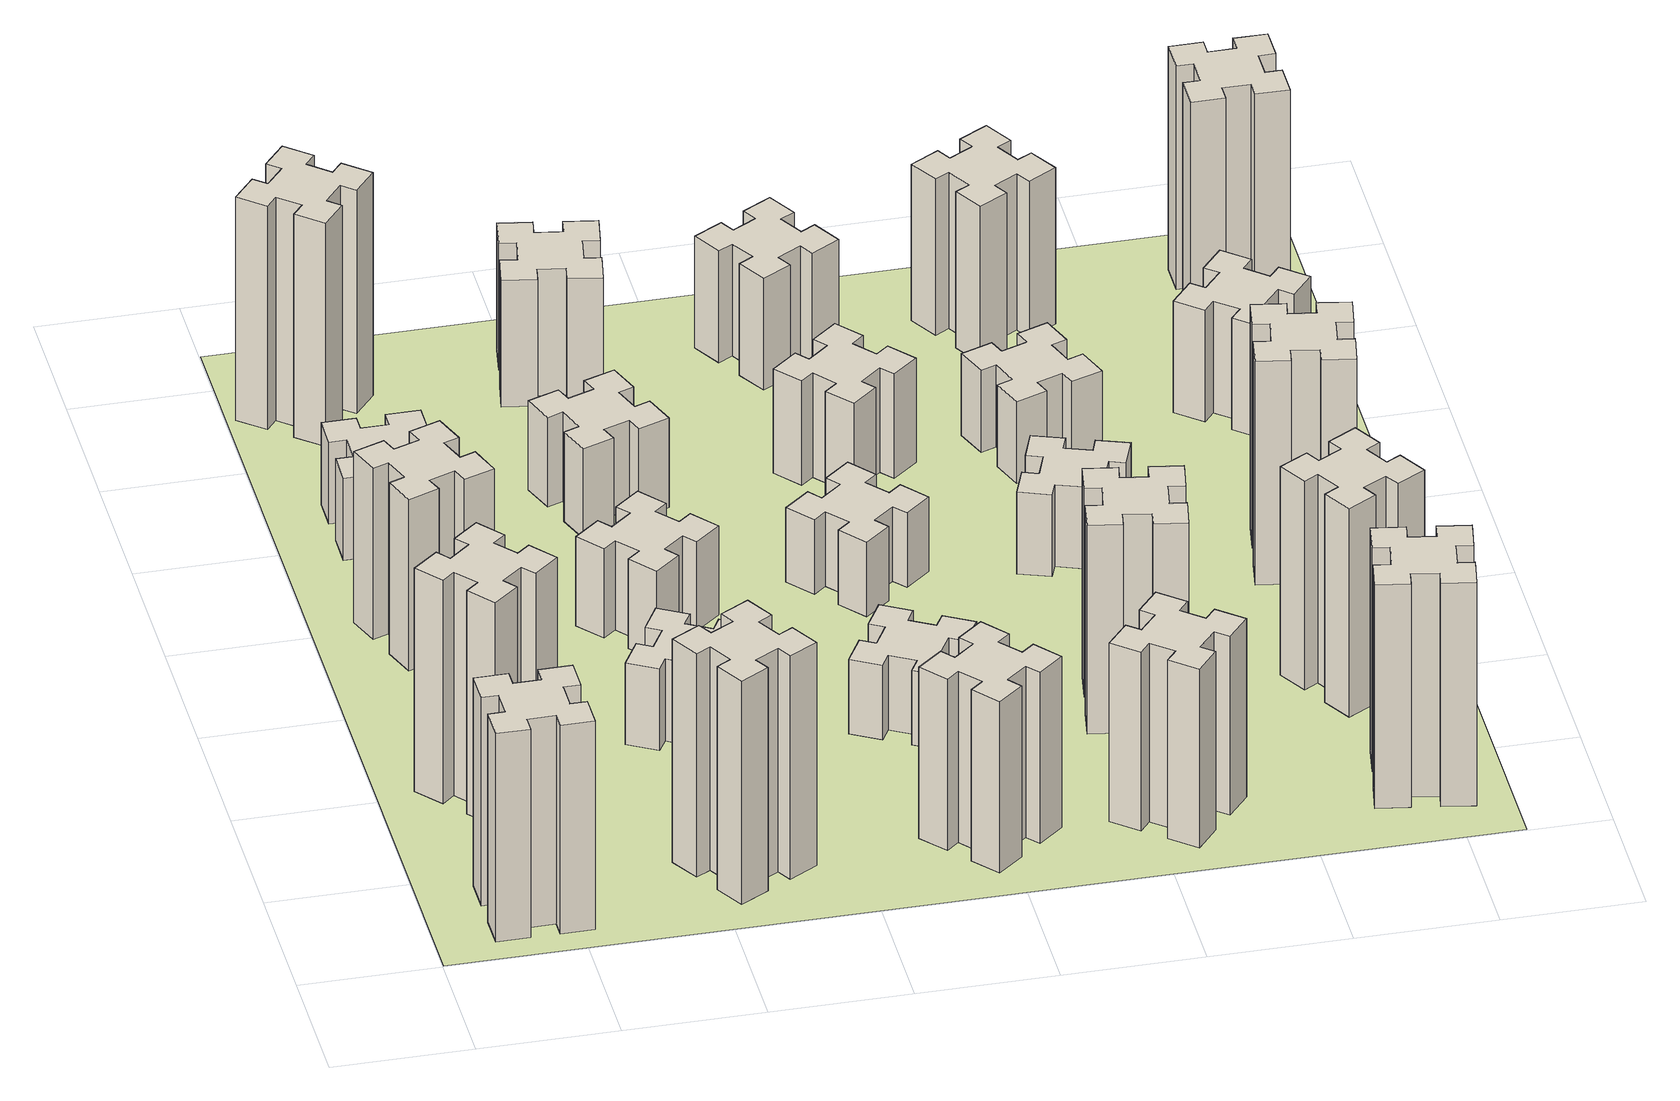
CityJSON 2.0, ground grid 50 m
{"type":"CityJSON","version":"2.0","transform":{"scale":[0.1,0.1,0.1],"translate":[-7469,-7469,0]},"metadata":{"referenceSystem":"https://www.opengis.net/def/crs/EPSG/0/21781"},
"CityObjects":{
"building1":{"type":"Building","attributes":{"class":"1000","function":"1000","usage":"1000","yearOfConstruction":2016,"roofType":"1000","measuredHeight":84,"storeysAboveGround":30,"storeysBelowGround":0},"geometry":[{"type":"Solid","lod":"1","boundaries":[[[[0,1,2,3,4,5,6,7,8,9,10,11,12,13,14,15,16,17,18,19]],[[17,16,20,21]],[[16,15,22,20]],[[15,14,23,22]],[[14,13,24,23]],[[13,12,25,24]],[[12,11,26,25]],[[11,10,27,26]],[[10,9,28,27]],[[9,8,29,28]],[[8,7,30,29]],[[7,6,31,30]],[[6,5,32,31]],[[5,4,33,32]],[[4,3,34,33]],[[3,2,35,34]],[[2,1,36,35]],[[1,0,37,36]],[[0,19,38,37]],[[19,18,39,38]],[[18,17,21,39]],[[24,25,26,27,28,29,30,31,32,33,34,35,36,37,38,39,21,20,22,23]]]]}]},
"building2":{"type":"Building","attributes":{"class":"1000","function":"1000","usage":"1000","yearOfConstruction":2016,"roofType":"1000","measuredHeight":90,"storeysAboveGround":30,"storeysBelowGround":0},"geometry":[{"type":"Solid","lod":"1","boundaries":[[[[40,41,42,43,44,45,46,47,48,49,50,51,52,53,54,55,56,57,58,59]],[[57,56,60,61]],[[56,55,62,60]],[[55,54,63,62]],[[54,53,64,63]],[[53,52,65,64]],[[52,51,66,65]],[[51,50,67,66]],[[50,49,68,67]],[[49,48,69,68]],[[48,47,70,69]],[[47,46,71,70]],[[46,45,72,71]],[[45,44,73,72]],[[44,43,74,73]],[[43,42,75,74]],[[42,41,76,75]],[[41,40,77,76]],[[40,59,78,77]],[[59,58,79,78]],[[58,57,61,79]],[[64,65,66,67,68,69,70,71,72,73,74,75,76,77,78,79,61,60,62,63]]]]}]},
"building3":{"type":"Building","attributes":{"class":"1000","function":"1000","usage":"1000","yearOfConstruction":2016,"roofType":"1000","measuredHeight":69,"storeysAboveGround":30,"storeysBelowGround":0},"geometry":[{"type":"Solid","lod":"1","boundaries":[[[[80,81,82,83,84,85,86,87,88,89,90,91,92,93,94,95,96,97,98,99]],[[97,96,100,101]],[[96,95,102,100]],[[95,94,103,102]],[[94,93,104,103]],[[93,92,105,104]],[[92,91,106,105]],[[91,90,107,106]],[[90,89,108,107]],[[89,88,109,108]],[[88,87,110,109]],[[87,86,111,110]],[[86,85,112,111]],[[85,84,113,112]],[[84,83,114,113]],[[83,82,115,114]],[[82,81,116,115]],[[81,80,117,116]],[[80,99,118,117]],[[99,98,119,118]],[[98,97,101,119]],[[104,105,106,107,108,109,110,111,112,113,114,115,116,117,118,119,101,100,102,103]]]]}]},
"building4":{"type":"Building","attributes":{"class":"1000","function":"1000","usage":"1000","yearOfConstruction":2016,"roofType":"1000","measuredHeight":33,"storeysAboveGround":30,"storeysBelowGround":0},"geometry":[{"type":"Solid","lod":"1","boundaries":[[[[120,121,122,123,124,125,126,127,128,129,130,131,132,133,134,135,136,137,138,139]],[[137,136,140,141]],[[136,135,142,140]],[[135,134,143,142]],[[134,133,144,143]],[[133,132,145,144]],[[132,131,146,145]],[[131,130,147,146]],[[130,129,148,147]],[[129,128,149,148]],[[128,127,150,149]],[[127,126,151,150]],[[126,125,152,151]],[[125,124,153,152]],[[124,123,154,153]],[[123,122,155,154]],[[122,121,156,155]],[[121,120,157,156]],[[120,139,158,157]],[[139,138,159,158]],[[138,137,141,159]],[[144,145,146,147,148,149,150,151,152,153,154,155,156,157,158,159,141,140,142,143]]]]}]},
"building5":{"type":"Building","attributes":{"class":"1000","function":"1000","usage":"1000","yearOfConstruction":2016,"roofType":"1000","measuredHeight":90,"storeysAboveGround":30,"storeysBelowGround":0},"geometry":[{"type":"Solid","lod":"1","boundaries":[[[[160,161,162,163,164,165,166,167,168,169,170,171,172,173,174,175,176,177,178,179]],[[177,176,180,181]],[[176,175,182,180]],[[175,174,183,182]],[[174,173,184,183]],[[173,172,185,184]],[[172,171,186,185]],[[171,170,187,186]],[[170,169,188,187]],[[169,168,189,188]],[[168,167,190,189]],[[167,166,191,190]],[[166,165,192,191]],[[165,164,193,192]],[[164,163,194,193]],[[163,162,195,194]],[[162,161,196,195]],[[161,160,197,196]],[[160,179,198,197]],[[179,178,199,198]],[[178,177,181,199]],[[184,185,186,187,188,189,190,191,192,193,194,195,196,197,198,199,181,180,182,183]]]]}]},
"building6":{"type":"Building","attributes":{"class":"1000","function":"1000","usage":"1000","yearOfConstruction":2016,"roofType":"1000","measuredHeight":90,"storeysAboveGround":30,"storeysBelowGround":0},"geometry":[{"type":"Solid","lod":"1","boundaries":[[[[200,201,202,203,204,205,206,207,208,209,210,211,212,213,214,215,216,217,218,219]],[[217,216,220,221]],[[216,215,222,220]],[[215,214,223,222]],[[214,213,224,223]],[[213,212,225,224]],[[212,211,226,225]],[[211,210,227,226]],[[210,209,228,227]],[[209,208,229,228]],[[208,207,230,229]],[[207,206,231,230]],[[206,205,232,231]],[[205,204,233,232]],[[204,203,234,233]],[[203,202,235,234]],[[202,201,236,235]],[[201,200,237,236]],[[200,219,238,237]],[[219,218,239,238]],[[218,217,221,239]],[[224,225,226,227,228,229,230,231,232,233,234,235,236,237,238,239,221,220,222,223]]]]}]},
"building7":{"type":"Building","attributes":{"class":"1000","function":"1000","usage":"1000","yearOfConstruction":2016,"roofType":"1000","measuredHeight":33,"storeysAboveGround":30,"storeysBelowGround":0},"geometry":[{"type":"Solid","lod":"1","boundaries":[[[[240,241,242,243,244,245,246,247,248,249,250,251,252,253,254,255,256,257,258,259]],[[257,256,260,261]],[[256,255,262,260]],[[255,254,263,262]],[[254,253,264,263]],[[253,252,265,264]],[[252,251,266,265]],[[251,250,267,266]],[[250,249,268,267]],[[249,248,269,268]],[[248,247,270,269]],[[247,246,271,270]],[[246,245,272,271]],[[245,244,273,272]],[[244,243,274,273]],[[243,242,275,274]],[[242,241,276,275]],[[241,240,277,276]],[[240,259,278,277]],[[259,258,279,278]],[[258,257,261,279]],[[264,265,266,267,268,269,270,271,272,273,274,275,276,277,278,279,261,260,262,263]]]]}]},
"building8":{"type":"Building","attributes":{"class":"1000","function":"1000","usage":"1000","yearOfConstruction":2016,"roofType":"1000","measuredHeight":36,"storeysAboveGround":30,"storeysBelowGround":0},"geometry":[{"type":"Solid","lod":"1","boundaries":[[[[280,281,282,283,284,285,286,287,288,289,290,291,292,293,294,295,296,297,298,299]],[[297,296,300,301]],[[296,295,302,300]],[[295,294,303,302]],[[294,293,304,303]],[[293,292,305,304]],[[292,291,306,305]],[[291,290,307,306]],[[290,289,308,307]],[[289,288,309,308]],[[288,287,310,309]],[[287,286,311,310]],[[286,285,312,311]],[[285,284,313,312]],[[284,283,314,313]],[[283,282,315,314]],[[282,281,316,315]],[[281,280,317,316]],[[280,299,318,317]],[[299,298,319,318]],[[298,297,301,319]],[[304,305,306,307,308,309,310,311,312,313,314,315,316,317,318,319,301,300,302,303]]]]}]},
"building9":{"type":"Building","attributes":{"class":"1000","function":"1000","usage":"1000","yearOfConstruction":2016,"roofType":"1000","measuredHeight":36,"storeysAboveGround":30,"storeysBelowGround":0},"geometry":[{"type":"Solid","lod":"1","boundaries":[[[[320,321,322,323,324,325,326,327,328,329,330,331,332,333,334,335,336,337,338,339]],[[337,336,340,341]],[[336,335,342,340]],[[335,334,343,342]],[[334,333,344,343]],[[333,332,345,344]],[[332,331,346,345]],[[331,330,347,346]],[[330,329,348,347]],[[329,328,349,348]],[[328,327,350,349]],[[327,326,351,350]],[[326,325,352,351]],[[325,324,353,352]],[[324,323,354,353]],[[323,322,355,354]],[[322,321,356,355]],[[321,320,357,356]],[[320,339,358,357]],[[339,338,359,358]],[[338,337,341,359]],[[344,345,346,347,348,349,350,351,352,353,354,355,356,357,358,359,341,340,342,343]]]]}]},
"building10":{"type":"Building","attributes":{"class":"1000","function":"1000","usage":"1000","yearOfConstruction":2016,"roofType":"1000","measuredHeight":69,"storeysAboveGround":30,"storeysBelowGround":0},"geometry":[{"type":"Solid","lod":"1","boundaries":[[[[360,361,362,363,364,365,366,367,368,369,370,371,372,373,374,375,376,377,378,379]],[[377,376,380,381]],[[376,375,382,380]],[[375,374,383,382]],[[374,373,384,383]],[[373,372,385,384]],[[372,371,386,385]],[[371,370,387,386]],[[370,369,388,387]],[[369,368,389,388]],[[368,367,390,389]],[[367,366,391,390]],[[366,365,392,391]],[[365,364,393,392]],[[364,363,394,393]],[[363,362,395,394]],[[362,361,396,395]],[[361,360,397,396]],[[360,379,398,397]],[[379,378,399,398]],[[378,377,381,399]],[[384,385,386,387,388,389,390,391,392,393,394,395,396,397,398,399,381,380,382,383]]]]}]},
"building11":{"type":"Building","attributes":{"class":"1000","function":"1000","usage":"1000","yearOfConstruction":2016,"roofType":"1000","measuredHeight":51,"storeysAboveGround":30,"storeysBelowGround":0},"geometry":[{"type":"Solid","lod":"1","boundaries":[[[[400,401,402,403,404,405,406,407,408,409,410,411,412,413,414,415,416,417,418,419]],[[417,416,420,421]],[[416,415,422,420]],[[415,414,423,422]],[[414,413,424,423]],[[413,412,425,424]],[[412,411,426,425]],[[411,410,427,426]],[[410,409,428,427]],[[409,408,429,428]],[[408,407,430,429]],[[407,406,431,430]],[[406,405,432,431]],[[405,404,433,432]],[[404,403,434,433]],[[403,402,435,434]],[[402,401,436,435]],[[401,400,437,436]],[[400,419,438,437]],[[419,418,439,438]],[[418,417,421,439]],[[424,425,426,427,428,429,430,431,432,433,434,435,436,437,438,439,421,420,422,423]]]]}]},
"building12":{"type":"Building","attributes":{"class":"1000","function":"1000","usage":"1000","yearOfConstruction":2016,"roofType":"1000","measuredHeight":30,"storeysAboveGround":30,"storeysBelowGround":0},"geometry":[{"type":"Solid","lod":"1","boundaries":[[[[440,441,442,443,444,445,446,447,448,449,450,451,452,453,454,455,456,457,458,459]],[[457,456,460,461]],[[456,455,462,460]],[[455,454,463,462]],[[454,453,464,463]],[[453,452,465,464]],[[452,451,466,465]],[[451,450,467,466]],[[450,449,468,467]],[[449,448,469,468]],[[448,447,470,469]],[[447,446,471,470]],[[446,445,472,471]],[[445,444,473,472]],[[444,443,474,473]],[[443,442,475,474]],[[442,441,476,475]],[[441,440,477,476]],[[440,459,478,477]],[[459,458,479,478]],[[458,457,461,479]],[[464,465,466,467,468,469,470,471,472,473,474,475,476,477,478,479,461,460,462,463]]]]}]},
"building13":{"type":"Building","attributes":{"class":"1000","function":"1000","usage":"1000","yearOfConstruction":2016,"roofType":"1000","measuredHeight":30,"storeysAboveGround":30,"storeysBelowGround":0},"geometry":[{"type":"Solid","lod":"1","boundaries":[[[[480,481,482,483,484,485,486,487,488,489,490,491,492,493,494,495,496,497,498,499]],[[497,496,500,501]],[[496,495,502,500]],[[495,494,503,502]],[[494,493,504,503]],[[493,492,505,504]],[[492,491,506,505]],[[491,490,507,506]],[[490,489,508,507]],[[489,488,509,508]],[[488,487,510,509]],[[487,486,511,510]],[[486,485,512,511]],[[485,484,513,512]],[[484,483,514,513]],[[483,482,515,514]],[[482,481,516,515]],[[481,480,517,516]],[[480,499,518,517]],[[499,498,519,518]],[[498,497,501,519]],[[504,505,506,507,508,509,510,511,512,513,514,515,516,517,518,519,501,500,502,503]]]]}]},
"building14":{"type":"Building","attributes":{"class":"1000","function":"1000","usage":"1000","yearOfConstruction":2016,"roofType":"1000","measuredHeight":72,"storeysAboveGround":30,"storeysBelowGround":0},"geometry":[{"type":"Solid","lod":"1","boundaries":[[[[520,521,522,523,524,525,526,527,528,529,530,531,532,533,534,535,536,537,538,539]],[[537,536,540,541]],[[536,535,542,540]],[[535,534,543,542]],[[534,533,544,543]],[[533,532,545,544]],[[532,531,546,545]],[[531,530,547,546]],[[530,529,548,547]],[[529,528,549,548]],[[528,527,550,549]],[[527,526,551,550]],[[526,525,552,551]],[[525,524,553,552]],[[524,523,554,553]],[[523,522,555,554]],[[522,521,556,555]],[[521,520,557,556]],[[520,539,558,557]],[[539,538,559,558]],[[538,537,541,559]],[[544,545,546,547,548,549,550,551,552,553,554,555,556,557,558,559,541,540,542,543]]]]}]},
"building15":{"type":"Building","attributes":{"class":"1000","function":"1000","usage":"1000","yearOfConstruction":2016,"roofType":"1000","measuredHeight":42,"storeysAboveGround":30,"storeysBelowGround":0},"geometry":[{"type":"Solid","lod":"1","boundaries":[[[[560,561,562,563,564,565,566,567,568,569,570,571,572,573,574,575,576,577,578,579]],[[577,576,580,581]],[[576,575,582,580]],[[575,574,583,582]],[[574,573,584,583]],[[573,572,585,584]],[[572,571,586,585]],[[571,570,587,586]],[[570,569,588,587]],[[569,568,589,588]],[[568,567,590,589]],[[567,566,591,590]],[[566,565,592,591]],[[565,564,593,592]],[[564,563,594,593]],[[563,562,595,594]],[[562,561,596,595]],[[561,560,597,596]],[[560,579,598,597]],[[579,578,599,598]],[[578,577,581,599]],[[584,585,586,587,588,589,590,591,592,593,594,595,596,597,598,599,581,580,582,583]]]]}]},
"building16":{"type":"Building","attributes":{"class":"1000","function":"1000","usage":"1000","yearOfConstruction":2016,"roofType":"1000","measuredHeight":45,"storeysAboveGround":30,"storeysBelowGround":0},"geometry":[{"type":"Solid","lod":"1","boundaries":[[[[600,601,602,603,604,605,606,607,608,609,610,611,612,613,614,615,616,617,618,619]],[[617,616,620,621]],[[616,615,622,620]],[[615,614,623,622]],[[614,613,624,623]],[[613,612,625,624]],[[612,611,626,625]],[[611,610,627,626]],[[610,609,628,627]],[[609,608,629,628]],[[608,607,630,629]],[[607,606,631,630]],[[606,605,632,631]],[[605,604,633,632]],[[604,603,634,633]],[[603,602,635,634]],[[602,601,636,635]],[[601,600,637,636]],[[600,619,638,637]],[[619,618,639,638]],[[618,617,621,639]],[[624,625,626,627,628,629,630,631,632,633,634,635,636,637,638,639,621,620,622,623]]]]}]},
"building17":{"type":"Building","attributes":{"class":"1000","function":"1000","usage":"1000","yearOfConstruction":2016,"roofType":"1000","measuredHeight":84,"storeysAboveGround":30,"storeysBelowGround":0},"geometry":[{"type":"Solid","lod":"1","boundaries":[[[[640,641,642,643,644,645,646,647,648,649,650,651,652,653,654,655,656,657,658,659]],[[657,656,660,661]],[[656,655,662,660]],[[655,654,663,662]],[[654,653,664,663]],[[653,652,665,664]],[[652,651,666,665]],[[651,650,667,666]],[[650,649,668,667]],[[649,648,669,668]],[[648,647,670,669]],[[647,646,671,670]],[[646,645,672,671]],[[645,644,673,672]],[[644,643,674,673]],[[643,642,675,674]],[[642,641,676,675]],[[641,640,677,676]],[[640,659,678,677]],[[659,658,679,678]],[[658,657,661,679]],[[664,665,666,667,668,669,670,671,672,673,674,675,676,677,678,679,661,660,662,663]]]]}]},
"building18":{"type":"Building","attributes":{"class":"1000","function":"1000","usage":"1000","yearOfConstruction":2016,"roofType":"1000","measuredHeight":33,"storeysAboveGround":30,"storeysBelowGround":0},"geometry":[{"type":"Solid","lod":"1","boundaries":[[[[680,681,682,683,684,685,686,687,688,689,690,691,692,693,694,695,696,697,698,699]],[[697,696,700,701]],[[696,695,702,700]],[[695,694,703,702]],[[694,693,704,703]],[[693,692,705,704]],[[692,691,706,705]],[[691,690,707,706]],[[690,689,708,707]],[[689,688,709,708]],[[688,687,710,709]],[[687,686,711,710]],[[686,685,712,711]],[[685,684,713,712]],[[684,683,714,713]],[[683,682,715,714]],[[682,681,716,715]],[[681,680,717,716]],[[680,699,718,717]],[[699,698,719,718]],[[698,697,701,719]],[[704,705,706,707,708,709,710,711,712,713,714,715,716,717,718,719,701,700,702,703]]]]}]},
"building19":{"type":"Building","attributes":{"class":"1000","function":"1000","usage":"1000","yearOfConstruction":2016,"roofType":"1000","measuredHeight":33,"storeysAboveGround":30,"storeysBelowGround":0},"geometry":[{"type":"Solid","lod":"1","boundaries":[[[[720,721,722,723,724,725,726,727,728,729,730,731,732,733,734,735,736,737,738,739]],[[737,736,740,741]],[[736,735,742,740]],[[735,734,743,742]],[[734,733,744,743]],[[733,732,745,744]],[[732,731,746,745]],[[731,730,747,746]],[[730,729,748,747]],[[729,728,749,748]],[[728,727,750,749]],[[727,726,751,750]],[[726,725,752,751]],[[725,724,753,752]],[[724,723,754,753]],[[723,722,755,754]],[[722,721,756,755]],[[721,720,757,756]],[[720,739,758,757]],[[739,738,759,758]],[[738,737,741,759]],[[744,745,746,747,748,749,750,751,752,753,754,755,756,757,758,759,741,740,742,743]]]]}]},
"building20":{"type":"Building","attributes":{"class":"1000","function":"1000","usage":"1000","yearOfConstruction":2016,"roofType":"1000","measuredHeight":90,"storeysAboveGround":30,"storeysBelowGround":0},"geometry":[{"type":"Solid","lod":"1","boundaries":[[[[760,761,762,763,764,765,766,767,768,769,770,771,772,773,774,775,776,777,778,779]],[[777,776,780,781]],[[776,775,782,780]],[[775,774,783,782]],[[774,773,784,783]],[[773,772,785,784]],[[772,771,786,785]],[[771,770,787,786]],[[770,769,788,787]],[[769,768,789,788]],[[768,767,790,789]],[[767,766,791,790]],[[766,765,792,791]],[[765,764,793,792]],[[764,763,794,793]],[[763,762,795,794]],[[762,761,796,795]],[[761,760,797,796]],[[760,779,798,797]],[[779,778,799,798]],[[778,777,781,799]],[[784,785,786,787,788,789,790,791,792,793,794,795,796,797,798,799,781,780,782,783]]]]}]},
"building21":{"type":"Building","attributes":{"class":"1000","function":"1000","usage":"1000","yearOfConstruction":2016,"roofType":"1000","measuredHeight":63,"storeysAboveGround":30,"storeysBelowGround":0},"geometry":[{"type":"Solid","lod":"1","boundaries":[[[[800,801,802,803,804,805,806,807,808,809,810,811,812,813,814,815,816,817,818,819]],[[817,816,820,821]],[[816,815,822,820]],[[815,814,823,822]],[[814,813,824,823]],[[813,812,825,824]],[[812,811,826,825]],[[811,810,827,826]],[[810,809,828,827]],[[809,808,829,828]],[[808,807,830,829]],[[807,806,831,830]],[[806,805,832,831]],[[805,804,833,832]],[[804,803,834,833]],[[803,802,835,834]],[[802,801,836,835]],[[801,800,837,836]],[[800,819,838,837]],[[819,818,839,838]],[[818,817,821,839]],[[824,825,826,827,828,829,830,831,832,833,834,835,836,837,838,839,821,820,822,823]]]]}]},
"building22":{"type":"Building","attributes":{"class":"1000","function":"1000","usage":"1000","yearOfConstruction":2016,"roofType":"1000","measuredHeight":84,"storeysAboveGround":30,"storeysBelowGround":0},"geometry":[{"type":"Solid","lod":"1","boundaries":[[[[840,841,842,843,844,845,846,847,848,849,850,851,852,853,854,855,856,857,858,859]],[[857,856,860,861]],[[856,855,862,860]],[[855,854,863,862]],[[854,853,864,863]],[[853,852,865,864]],[[852,851,866,865]],[[851,850,867,866]],[[850,849,868,867]],[[849,848,869,868]],[[848,847,870,869]],[[847,846,871,870]],[[846,845,872,871]],[[845,844,873,872]],[[844,843,874,873]],[[843,842,875,874]],[[842,841,876,875]],[[841,840,877,876]],[[840,859,878,877]],[[859,858,879,878]],[[858,857,861,879]],[[864,865,866,867,868,869,870,871,872,873,874,875,876,877,878,879,861,860,862,863]]]]}]},
"building23":{"type":"Building","attributes":{"class":"1000","function":"1000","usage":"1000","yearOfConstruction":2016,"roofType":"1000","measuredHeight":90,"storeysAboveGround":30,"storeysBelowGround":0},"geometry":[{"type":"Solid","lod":"1","boundaries":[[[[880,881,882,883,884,885,886,887,888,889,890,891,892,893,894,895,896,897,898,899]],[[897,896,900,901]],[[896,895,902,900]],[[895,894,903,902]],[[894,893,904,903]],[[893,892,905,904]],[[892,891,906,905]],[[891,890,907,906]],[[890,889,908,907]],[[889,888,909,908]],[[888,887,910,909]],[[887,886,911,910]],[[886,885,912,911]],[[885,884,913,912]],[[884,883,914,913]],[[883,882,915,914]],[[882,881,916,915]],[[881,880,917,916]],[[880,899,918,917]],[[899,898,919,918]],[[898,897,901,919]],[[904,905,906,907,908,909,910,911,912,913,914,915,916,917,918,919,901,900,902,903]]]]}]},
"building24":{"type":"Building","attributes":{"class":"1000","function":"1000","usage":"1000","yearOfConstruction":2016,"roofType":"1000","measuredHeight":45,"storeysAboveGround":30,"storeysBelowGround":0},"geometry":[{"type":"Solid","lod":"1","boundaries":[[[[920,921,922,923,924,925,926,927,928,929,930,931,932,933,934,935,936,937,938,939]],[[937,936,940,941]],[[936,935,942,940]],[[935,934,943,942]],[[934,933,944,943]],[[933,932,945,944]],[[932,931,946,945]],[[931,930,947,946]],[[930,929,948,947]],[[929,928,949,948]],[[928,927,950,949]],[[927,926,951,950]],[[926,925,952,951]],[[925,924,953,952]],[[924,923,954,953]],[[923,922,955,954]],[[922,921,956,955]],[[921,920,957,956]],[[920,939,958,957]],[[939,938,959,958]],[[938,937,941,959]],[[944,945,946,947,948,949,950,951,952,953,954,955,956,957,958,959,941,940,942,943]]]]}]},
"building25":{"type":"Building","attributes":{"class":"1000","function":"1000","usage":"1000","yearOfConstruction":2016,"roofType":"1000","measuredHeight":90,"storeysAboveGround":30,"storeysBelowGround":0},"geometry":[{"type":"Solid","lod":"1","boundaries":[[[[960,961,962,963,964,965,966,967,968,969,970,971,972,973,974,975,976,977,978,979]],[[977,976,980,981]],[[976,975,982,980]],[[975,974,983,982]],[[974,973,984,983]],[[973,972,985,984]],[[972,971,986,985]],[[971,970,987,986]],[[970,969,988,987]],[[969,968,989,988]],[[968,967,990,989]],[[967,966,991,990]],[[966,965,992,991]],[[965,964,993,992]],[[964,963,994,993]],[[963,962,995,994]],[[962,961,996,995]],[[961,960,997,996]],[[960,979,998,997]],[[979,978,999,998]],[[978,977,981,999]],[[984,985,986,987,988,989,990,991,992,993,994,995,996,997,998,999,981,980,982,983]]]]}]},
"landuse1":{"type":"LandUse","attributes":{"name":"plot1","function":"1010"},"geometry":[{"type":"MultiSurface","lod":"1","boundaries":[[[1000,1001,1002,1003]]]}]}
},
"vertices":[
[265,325,0],[265,225,0],[205,225,0],[205,105,0],[325,105,0],[325,165,0],[425,165,0],[425,105,0],[545,105,0],[545,225,0],[485,225,0],[485,325,0],[545,325,0],[545,445,0],[425,445,0],[425,385,0],[325,385,0],[325,445,0],[205,445,0],[205,325,0],[325,385,840],[325,445,840],[425,385,840],[425,445,840],[545,445,840],[545,325,840],[485,325,840],[485,225,840],[545,225,840],[545,105,840],[425,105,840],[425,165,840],[325,165,840],[325,105,840],[205,105,840],[205,225,840],[265,225,840],[265,325,840],[205,325,840],[205,445,840],
[492,1048,0],[427,1124,0],[473,1163,0],[396,1255,0],[304,1178,0],[343,1132,0],[266,1067,0],[228,1113,0],[136,1036,0],[213,944,0],[259,983,0],[323,906,0],[277,868,0],[354,776,0],[446,853,0],[408,899,0],[484,963,0],[523,917,0],[615,994,0],[538,1086,0],[484,963,900],[523,917,900],[408,899,900],[446,853,900],[354,776,900],[277,868,900],[323,906,900],[259,983,900],[213,944,900],[136,1036,900],[228,1113,900],[266,1067,900],[343,1132,900],[304,1178,900],[396,1255,900],[473,1163,900],[427,1124,900],[492,1048,900],[538,1086,900],[615,994,900],
[366,1835,0],[460,1869,0],[480,1813,0],[593,1854,0],[552,1967,0],[496,1946,0],[462,2040,0],[518,2060,0],[477,2173,0],[364,2132,0],[385,2076,0],[291,2042,0],[270,2098,0],[157,2057,0],[199,1944,0],[255,1965,0],[289,1871,0],[233,1850,0],[274,1737,0],[387,1779,0],[289,1871,690],[233,1850,690],[255,1965,690],[199,1944,690],[157,2057,690],[270,2098,690],[291,2042,690],[385,2076,690],[364,2132,690],[477,2173,690],[518,2060,690],[462,2040,690],[496,1946,690],[552,1967,690],[593,1854,690],[480,1813,690],[460,1869,690],[366,1835,690],[387,1779,690],[274,1737,690],
[485,2545,0],[485,2645,0],[545,2645,0],[545,2765,0],[425,2765,0],[425,2705,0],[325,2705,0],[325,2765,0],[205,2765,0],[205,2645,0],[265,2645,0],[265,2545,0],[205,2545,0],[205,2425,0],[325,2425,0],[325,2485,0],[425,2485,0],[425,2425,0],[545,2425,0],[545,2545,0],[425,2485,330],[425,2425,330],[325,2485,330],[325,2425,330],[205,2425,330],[205,2545,330],[265,2545,330],[265,2645,330],[205,2645,330],[205,2765,330],[325,2765,330],[325,2705,330],[425,2705,330],[425,2765,330],[545,2765,330],[545,2645,330],[485,2645,330],[485,2545,330],[545,2545,330],[545,2425,330],
[1127,255,0],[1214,305,0],[1244,253,0],[1348,313,0],[1288,417,0],[1236,387,0],[1186,474,0],[1238,504,0],[1178,608,0],[1074,548,0],[1104,496,0],[1017,446,0],[987,498,0],[883,438,0],[943,334,0],[995,364,0],[1045,277,0],[993,247,0],[1053,143,0],[1157,203,0],[1045,277,900],[993,247,900],[995,364,900],[943,334,900],[883,438,900],[987,498,900],[1017,446,900],[1104,496,900],[1074,548,900],[1178,608,900],[1238,504,900],[1186,474,900],[1236,387,900],[1288,417,900],[1348,313,900],[1244,253,900],[1214,305,900],[1127,255,900],[1157,203,900],[1053,143,900],
[384,3387,0],[308,3452,0],[346,3498,0],[254,3575,0],[177,3483,0],[223,3444,0],[159,3368,0],[113,3406,0],[36,3314,0],[128,3237,0],[166,3283,0],[243,3219,0],[204,3173,0],[296,3096,0],[373,3188,0],[327,3226,0],[392,3303,0],[438,3264,0],[515,3356,0],[423,3433,0],[392,3303,900],[438,3264,900],[327,3226,900],[373,3188,900],[296,3096,900],[204,3173,900],[243,3219,900],[166,3283,900],[128,3237,900],[36,3314,900],[113,3406,900],[159,3368,900],[223,3444,900],[177,3483,900],[254,3575,900],[346,3498,900],[308,3452,900],[384,3387,900],[423,3433,900],[515,3356,900],
[1186,1117,0],[1236,1204,0],[1288,1174,0],[1348,1278,0],[1244,1338,0],[1214,1286,0],[1127,1336,0],[1157,1388,0],[1053,1448,0],[993,1344,0],[1045,1314,0],[995,1227,0],[943,1257,0],[883,1153,0],[987,1093,0],[1017,1145,0],[1104,1095,0],[1074,1043,0],[1178,983,0],[1238,1087,0],[1104,1095,330],[1074,1043,330],[1017,1145,330],[987,1093,330],[883,1153,330],[943,1257,330],[995,1227,330],[1045,1314,330],[993,1344,330],[1053,1448,330],[1157,1388,330],[1127,1336,330],[1214,1286,330],[1244,1338,330],[1348,1278,330],[1288,1174,330],[1236,1204,330],[1186,1117,330],[1238,1087,330],[1178,983,330],
[1083,1972,0],[1006,1907,0],[968,1953,0],[876,1876,0],[953,1784,0],[999,1823,0],[1063,1746,0],[1017,1708,0],[1094,1616,0],[1186,1693,0],[1148,1739,0],[1224,1803,0],[1263,1757,0],[1355,1834,0],[1278,1926,0],[1232,1888,0],[1167,1964,0],[1213,2003,0],[1136,2095,0],[1044,2018,0],[1167,1964,360],[1213,2003,360],[1232,1888,360],[1278,1926,360],[1355,1834,360],[1263,1757,360],[1224,1803,360],[1148,1739,360],[1186,1693,360],[1094,1616,360],[1017,1708,360],[1063,1746,360],[999,1823,360],[953,1784,360],[876,1876,360],[968,1953,360],[1006,1907,360],[1083,1972,360],[1044,2018,360],[1136,2095,360],
[1106,2475,0],[1200,2509,0],[1220,2453,0],[1333,2494,0],[1292,2607,0],[1236,2586,0],[1202,2680,0],[1258,2700,0],[1217,2813,0],[1104,2772,0],[1125,2716,0],[1031,2682,0],[1010,2738,0],[897,2697,0],[939,2584,0],[995,2605,0],[1029,2511,0],[973,2490,0],[1014,2377,0],[1127,2419,0],[1029,2511,360],[973,2490,360],[995,2605,360],[939,2584,360],[897,2697,360],[1010,2738,360],[1031,2682,360],[1125,2716,360],[1104,2772,360],[1217,2813,360],[1258,2700,360],[1202,2680,360],[1236,2586,360],[1292,2607,360],[1333,2494,360],[1220,2453,360],[1200,2509,360],[1106,2475,360],[1127,2419,360],[1014,2377,360],
[1839,343,0],[1903,266,0],[1857,228,0],[1934,136,0],[2026,213,0],[1988,259,0],[2064,323,0],[2103,277,0],[2195,354,0],[2118,446,0],[2072,408,0],[2007,484,0],[2053,523,0],[1976,615,0],[1884,538,0],[1923,492,0],[1846,427,0],[1808,473,0],[1716,396,0],[1793,304,0],[1846,427,690],[1808,473,690],[1923,492,690],[1884,538,690],[1976,615,690],[2053,523,690],[2007,484,690],[2072,408,690],[2118,446,690],[2195,354,690],[2103,277,690],[2064,323,690],[1988,259,690],[2026,213,690],[1934,136,690],[1857,228,690],[1903,266,690],[1839,343,690],[1793,304,690],[1716,396,690],
[1047,3236,0],[1145,3218,0],[1135,3159,0],[1253,3138,0],[1274,3257,0],[1215,3267,0],[1232,3365,0],[1291,3355,0],[1312,3473,0],[1194,3494,0],[1184,3435,0],[1085,3452,0],[1096,3511,0],[977,3532,0],[957,3414,0],[1016,3404,0],[998,3305,0],[939,3316,0],[918,3197,0],[1037,3177,0],[998,3305,510],[939,3316,510],[1016,3404,510],[957,3414,510],[977,3532,510],[1096,3511,510],[1085,3452,510],[1184,3435,510],[1194,3494,510],[1312,3473,510],[1291,3355,510],[1232,3365,510],[1215,3267,510],[1274,3257,510],[1253,3138,510],[1135,3159,510],[1145,3218,510],[1047,3236,510],[1037,3177,510],[918,3197,510],
[1757,1045,0],[1844,995,0],[1814,943,0],[1918,883,0],[1978,987,0],[1926,1017,0],[1976,1104,0],[2028,1074,0],[2088,1178,0],[1984,1238,0],[1954,1186,0],[1867,1236,0],[1897,1288,0],[1793,1348,0],[1733,1244,0],[1785,1214,0],[1735,1127,0],[1683,1157,0],[1623,1053,0],[1727,993,0],[1735,1127,300],[1683,1157,300],[1785,1214,300],[1733,1244,300],[1793,1348,300],[1897,1288,300],[1867,1236,300],[1954,1186,300],[1984,1238,300],[2088,1178,300],[2028,1074,300],[1976,1104,300],[1926,1017,300],[1978,987,300],[1918,883,300],[1814,943,300],[1844,995,300],[1757,1045,300],[1727,993,300],[1623,1053,300],
[1972,1988,0],[1907,2064,0],[1953,2103,0],[1876,2195,0],[1784,2118,0],[1823,2072,0],[1746,2007,0],[1708,2053,0],[1616,1976,0],[1693,1884,0],[1739,1923,0],[1803,1846,0],[1757,1808,0],[1834,1716,0],[1926,1793,0],[1888,1839,0],[1964,1903,0],[2003,1857,0],[2095,1934,0],[2018,2026,0],[1964,1903,300],[2003,1857,300],[1888,1839,300],[1926,1793,300],[1834,1716,300],[1757,1808,300],[1803,1846,300],[1739,1923,300],[1693,1884,300],[1616,1976,300],[1708,2053,300],[1746,2007,300],[1823,2072,300],[1784,2118,300],[1876,2195,300],[1953,2103,300],[1907,2064,300],[1972,1988,300],[2018,2026,300],[2095,1934,300],
[2486,323,0],[2563,259,0],[2524,213,0],[2616,136,0],[2693,228,0],[2647,266,0],[2712,343,0],[2758,304,0],[2835,396,0],[2743,473,0],[2704,427,0],[2628,492,0],[2666,538,0],[2574,615,0],[2497,523,0],[2543,484,0],[2479,408,0],[2433,446,0],[2356,354,0],[2448,277,0],[2479,408,720],[2433,446,720],[2543,484,720],[2497,523,720],[2574,615,720],[2666,538,720],[2628,492,720],[2704,427,720],[2743,473,720],[2835,396,720],[2758,304,720],[2712,343,720],[2647,266,720],[2693,228,720],[2616,136,720],[2524,213,720],[2563,259,720],[2486,323,720],[2448,277,720],[2356,354,720],
[1839,2563,0],[1903,2486,0],[1857,2448,0],[1934,2356,0],[2026,2433,0],[1988,2479,0],[2064,2543,0],[2103,2497,0],[2195,2574,0],[2118,2666,0],[2072,2628,0],[2007,2704,0],[2053,2743,0],[1976,2835,0],[1884,2758,0],[1923,2712,0],[1846,2647,0],[1808,2693,0],[1716,2616,0],[1793,2524,0],[1846,2647,420],[1808,2693,420],[1923,2712,420],[1884,2758,420],[1976,2835,420],[2053,2743,420],[2007,2704,420],[2072,2628,420],[2118,2666,420],[2195,2574,420],[2103,2497,420],[2064,2543,420],[1988,2479,420],[2026,2433,420],[1934,2356,420],[1857,2448,420],[1903,2486,420],[1839,2563,420],[1793,2524,420],[1716,2616,420],
[1844,3456,0],[1757,3406,0],[1727,3458,0],[1623,3398,0],[1683,3294,0],[1735,3324,0],[1785,3237,0],[1733,3207,0],[1793,3103,0],[1897,3163,0],[1867,3215,0],[1954,3265,0],[1984,3213,0],[2088,3273,0],[2028,3377,0],[1976,3347,0],[1926,3434,0],[1978,3464,0],[1918,3568,0],[1814,3508,0],[1926,3434,450],[1978,3464,450],[1976,3347,450],[2028,3377,450],[2088,3273,450],[1984,3213,450],[1954,3265,450],[1867,3215,450],[1897,3163,450],[1793,3103,450],[1733,3207,450],[1785,3237,450],[1735,3324,450],[1683,3294,450],[1623,3398,450],[1727,3458,450],[1757,3406,450],[1844,3456,450],[1814,3508,450],[1918,3568,450],
[2496,1084,0],[2478,985,0],[2419,996,0],[2398,877,0],[2517,857,0],[2527,916,0],[2625,898,0],[2615,839,0],[2733,818,0],[2754,937,0],[2695,947,0],[2712,1045,0],[2771,1035,0],[2792,1153,0],[2674,1174,0],[2664,1115,0],[2565,1132,0],[2576,1191,0],[2457,1212,0],[2437,1094,0],[2565,1132,840],[2576,1191,840],[2664,1115,840],[2674,1174,840],[2792,1153,840],[2771,1035,840],[2712,1045,840],[2695,947,840],[2754,937,840],[2733,818,840],[2615,839,840],[2625,898,840],[2527,916,840],[2517,857,840],[2398,877,840],[2419,996,840],[2478,985,840],[2496,1084,840],[2437,1094,840],[2457,1212,840],
[2682,1871,0],[2716,1965,0],[2772,1944,0],[2813,2057,0],[2700,2098,0],[2680,2042,0],[2586,2076,0],[2607,2132,0],[2494,2173,0],[2453,2060,0],[2509,2040,0],[2475,1946,0],[2419,1967,0],[2377,1854,0],[2490,1813,0],[2511,1869,0],[2605,1835,0],[2584,1779,0],[2697,1737,0],[2738,1850,0],[2605,1835,330],[2584,1779,330],[2511,1869,330],[2490,1813,330],[2377,1854,330],[2419,1967,330],[2475,1946,330],[2509,2040,330],[2453,2060,330],[2494,2173,330],[2607,2132,330],[2586,2076,330],[2680,2042,330],[2700,2098,330],[2813,2057,330],[2772,1944,330],[2716,1965,330],[2682,1871,330],[2738,1850,330],[2697,1737,330],
[2586,2475,0],[2680,2509,0],[2700,2453,0],[2813,2494,0],[2772,2607,0],[2716,2586,0],[2682,2680,0],[2738,2700,0],[2697,2813,0],[2584,2772,0],[2605,2716,0],[2511,2682,0],[2490,2738,0],[2377,2697,0],[2419,2584,0],[2475,2605,0],[2509,2511,0],[2453,2490,0],[2494,2377,0],[2607,2419,0],[2509,2511,330],[2453,2490,330],[2475,2605,330],[2419,2584,330],[2377,2697,330],[2490,2738,330],[2511,2682,330],[2605,2716,330],[2584,2772,330],[2697,2813,330],[2738,2700,330],[2682,2680,330],[2716,2586,330],[2772,2607,330],[2813,2494,330],[2700,2453,330],[2680,2509,330],[2586,2475,330],[2607,2419,330],[2494,2377,330],
[3504,475,0],[3405,492,0],[3416,551,0],[3297,572,0],[3277,454,0],[3336,444,0],[3318,345,0],[3259,356,0],[3238,237,0],[3357,217,0],[3367,276,0],[3465,258,0],[3455,199,0],[3573,178,0],[3594,297,0],[3535,307,0],[3552,405,0],[3611,395,0],[3632,513,0],[3514,534,0],[3552,405,900],[3611,395,900],[3535,307,900],[3594,297,900],[3573,178,900],[3455,199,900],[3465,258,900],[3367,276,900],[3357,217,900],[3238,237,900],[3259,356,900],[3318,345,900],[3336,444,900],[3277,454,900],[3297,572,900],[3416,551,900],[3405,492,900],[3504,475,900],[3514,534,900],[3632,513,900],
[2716,3347,0],[2666,3434,0],[2718,3464,0],[2658,3568,0],[2554,3508,0],[2584,3456,0],[2497,3406,0],[2467,3458,0],[2363,3398,0],[2423,3294,0],[2475,3324,0],[2525,3237,0],[2473,3207,0],[2533,3103,0],[2637,3163,0],[2607,3215,0],[2694,3265,0],[2724,3213,0],[2828,3273,0],[2768,3377,0],[2694,3265,630],[2724,3213,630],[2607,3215,630],[2637,3163,630],[2533,3103,630],[2473,3207,630],[2525,3237,630],[2475,3324,630],[2423,3294,630],[2363,3398,630],[2467,3458,630],[2497,3406,630],[2584,3456,630],[2554,3508,630],[2658,3568,630],[2718,3464,630],[2666,3434,630],[2716,3347,630],[2768,3377,630],[2828,3273,630],
[3215,1004,0],[3265,917,0],[3213,887,0],[3273,783,0],[3377,843,0],[3347,895,0],[3434,945,0],[3464,893,0],[3568,953,0],[3508,1057,0],[3456,1027,0],[3406,1114,0],[3458,1144,0],[3398,1248,0],[3294,1188,0],[3324,1136,0],[3237,1086,0],[3207,1138,0],[3103,1078,0],[3163,974,0],[3237,1086,840],[3207,1138,840],[3324,1136,840],[3294,1188,840],[3398,1248,840],[3458,1144,840],[3406,1114,840],[3456,1027,840],[3508,1057,840],[3568,953,840],[3464,893,840],[3434,945,840],[3347,895,840],[3377,843,840],[3273,783,840],[3213,887,840],[3265,917,840],[3215,1004,840],[3163,974,840],[3103,1078,840],
[3267,1656,0],[3365,1638,0],[3355,1579,0],[3473,1558,0],[3494,1677,0],[3435,1687,0],[3452,1785,0],[3511,1775,0],[3532,1893,0],[3414,1914,0],[3404,1855,0],[3305,1872,0],[3316,1931,0],[3197,1952,0],[3177,1834,0],[3236,1824,0],[3218,1725,0],[3159,1736,0],[3138,1617,0],[3257,1597,0],[3218,1725,900],[3159,1736,900],[3236,1824,900],[3177,1834,900],[3197,1952,900],[3316,1931,900],[3305,1872,900],[3404,1855,900],[3414,1914,900],[3532,1893,900],[3511,1775,900],[3452,1785,900],[3435,1687,900],[3494,1677,900],[3473,1558,900],[3355,1579,900],[3365,1638,900],[3267,1656,900],[3257,1597,900],[3138,1617,900],
[3444,2747,0],[3368,2812,0],[3406,2858,0],[3314,2935,0],[3237,2843,0],[3283,2804,0],[3219,2728,0],[3173,2766,0],[3096,2674,0],[3188,2597,0],[3226,2643,0],[3303,2579,0],[3264,2533,0],[3356,2456,0],[3433,2548,0],[3387,2586,0],[3452,2663,0],[3498,2624,0],[3575,2716,0],[3483,2793,0],[3452,2663,450],[3498,2624,450],[3387,2586,450],[3433,2548,450],[3356,2456,450],[3264,2533,450],[3303,2579,450],[3226,2643,450],[3188,2597,450],[3096,2674,450],[3173,2766,450],[3219,2728,450],[3283,2804,450],[3237,2843,450],[3314,2935,450],[3406,2858,450],[3368,2812,450],[3444,2747,450],[3483,2793,450],[3575,2716,450],
[3385,3225,0],[3485,3225,0],[3485,3165,0],[3605,3165,0],[3605,3285,0],[3545,3285,0],[3545,3385,0],[3605,3385,0],[3605,3505,0],[3485,3505,0],[3485,3445,0],[3385,3445,0],[3385,3505,0],[3265,3505,0],[3265,3385,0],[3325,3385,0],[3325,3285,0],[3265,3285,0],[3265,3165,0],[3385,3165,0],[3325,3285,900],[3265,3285,900],[3325,3385,900],[3265,3385,900],[3265,3505,900],[3385,3505,900],[3385,3445,900],[3485,3445,900],[3485,3505,900],[3605,3505,900],[3605,3385,900],[3545,3385,900],[3545,3285,900],[3605,3285,900],[3605,3165,900],[3485,3165,900],[3485,3225,900],[3385,3225,900],[3385,3165,900],[3265,3165,900],
[5,3705,0],[3705,3705,0],[3705,5,0],[5,5,0]
]}
